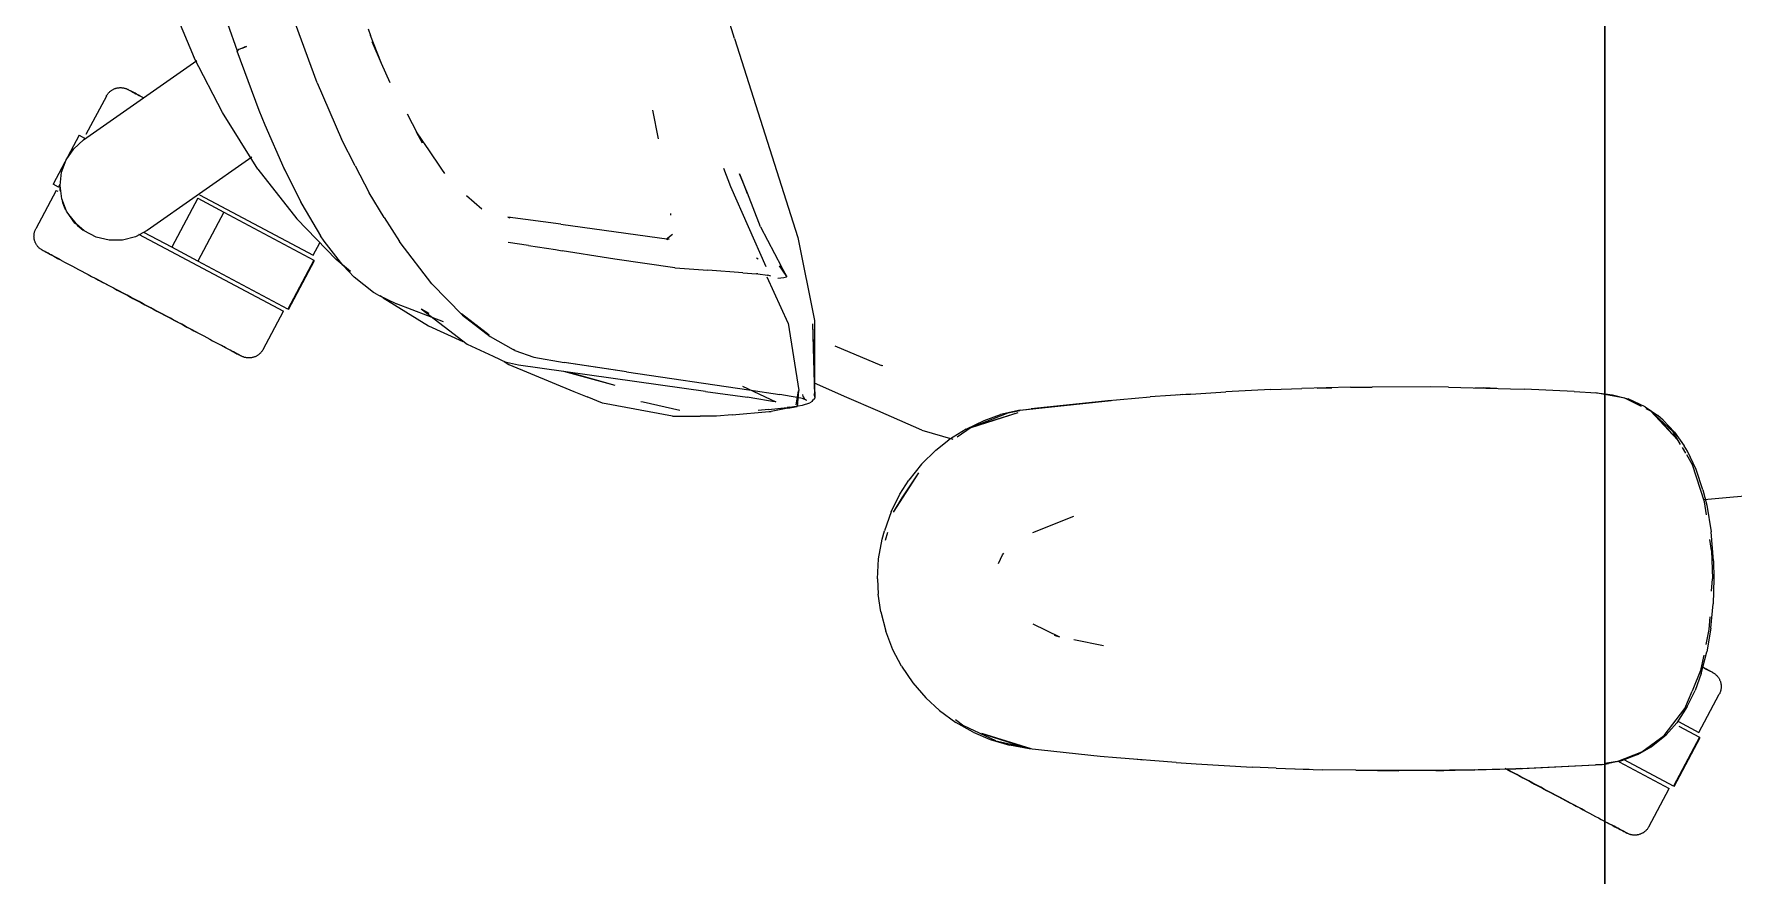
# Model space of a CAD drawing. Header units: millimetres. Extents: x 155920 to 295199, y -4084 to 97293.
# Drawn here: x 188179.8 to 188609.3, y 31466.5 to 31679.2 of the extents above; entities that cross this region are included whole.
import ezdxf

# ---------------------------------------------------------------- set-up
doc = ezdxf.new("R2010")
doc.units = ezdxf.units.MM
doc.header["$MEASUREMENT"] = 0
doc.layers.add('G-IMPT', color=8, linetype='CONTINUOUS', lineweight=9)
doc.layers.add('I-FURN', color=8, linetype='CONTINUOUS', lineweight=9)

msp = doc.modelspace()

# ---------------------------------------------------------------- linework, layer by layer
at = {"layer": 'G-IMPT'}
for p, q in [((188356.73, 31678.04), (188347.55, 31708.02)), ((188212.74, 31691.13), (188220.26, 31673.16)), ((188231.14, 31674.84), (188228.73, 31681.78)), ((188251.3, 31666.85), (188245.84, 31681.73)), ((188264.14, 31680.54), (188264.81, 31678.81)), ((188267.53, 31671.73), (188264.81, 31678.81)), ((188267.53, 31671.73), (188265.22, 31677.18)), ((188356.73, 31678.04), (188372.72, 31627.8)), ((188227.35, 31659.38), (188220.26, 31673.16)), ((188231.1, 31674.84), (188231.13, 31674.98)), ((188236.67, 31659.88), (188231.1, 31674.84)), ((188231.13, 31674.98), (188231.54, 31675.25)), ((188231.13, 31674.98), (188231.15, 31675.02)), ((188231.13, 31674.98), (188231.14, 31674.84)), ((188231.54, 31675.25), (188231.15, 31675.02)), ((188232.37, 31675.63), (188231.54, 31675.25)), ((188231.72, 31675.35), (188231.54, 31675.25)), ((188232.37, 31675.63), (188231.72, 31675.35)), ((188232.37, 31675.63), (188233.42, 31676.05)), ((188232.37, 31675.63), (188232.83, 31675.83)), ((188233.42, 31676.05), (188232.83, 31675.83)), ((188269.73, 31666.89), (188267.53, 31671.73)), ((188251.3, 31666.85), (188257.48, 31652.63)), ((188238.15, 31656.2), (188236.67, 31659.88)), ((188336.01, 31659.93), (188337.42, 31652.68)), ((188236.33, 31645.09), (188227.35, 31659.38)), ((188242.92, 31645.24), (188238.15, 31656.2)), ((188274, 31659.07), (188277.79, 31651.74)), ((188260.86, 31645.9), (188257.48, 31652.63)), ((188276.28, 31654.51), (188278.84, 31650.75)), ((188276.28, 31654.51), (188277.79, 31651.74)), ((188278.84, 31650.75), (188279.23, 31650.18)), ((188279.23, 31650.18), (188282.73, 31645.04)), ((188236.33, 31645.09), (188246.13, 31632.49)), ((188243.14, 31644.8), (188242.92, 31645.24)), ((188242.92, 31645.24), (188247.45, 31636.19)), ((188242.92, 31645.24), (188247.14, 31636.79)), ((188243.14, 31644.8), (188247.45, 31636.19)), ((188260.86, 31645.9), (188264.43, 31639.11)), ((188282.73, 31645.04), (188283.48, 31643.94)), ((188353.97, 31645.3), (188355.75, 31640.63)), ((188360.04, 31638.99), (188358.02, 31643.89)), ((188358.02, 31643.89), (188360.05, 31638.78)), ((188268.2, 31632.88), (188264.43, 31639.11)), ((188289, 31638.41), (188292.91, 31635.07)), ((188355.75, 31640.63), (188364.67, 31620.47)), ((188360.05, 31638.78), (188358.65, 31642.32)), ((188363.3, 31630.52), (188360.04, 31638.99)), ((188247.45, 31636.19), (188247.14, 31636.79)), ((188247.45, 31636.19), (188252.18, 31628.19)), ((188256.09, 31622.19), (188246.13, 31632.49)), ((188268.2, 31632.88), (188272.08, 31626.78)), ((188312.86, 31631.13), (188299.5, 31632.91)), ((188299.5, 31632.91), (188299.97, 31632.77)), ((188312.86, 31631.13), (188340.19, 31627.4)), ((188340.69, 31633.46), (188340.65, 31633.81)), ((188363.3, 31630.52), (188368.58, 31620.41)), ((188253.05, 31626.9), (188252.18, 31628.19)), ((188257.76, 31620.77), (188253.05, 31626.9)), ((188272.25, 31626.53), (188272.08, 31626.78)), ((188280.27, 31616.09), (188272.25, 31626.53)), ((188304.67, 31625.78), (188299.59, 31626.52)), ((188304.67, 31625.78), (188311.5, 31624.72)), ((188341.04, 31628.51), (188339.48, 31627.27)), ((188339.69, 31627.31), (188339.92, 31627.35)), ((188340.19, 31627.4), (188339.92, 31627.35)), ((188372.72, 31627.8), (188376.92, 31606.85)), ((188259.76, 31619.19), (188256.09, 31622.19)), ((188311.5, 31624.72), (188313.16, 31624.45)), ((188324.93, 31622.59), (188313.16, 31624.45)), ((188326.49, 31622.34), (188324.93, 31622.59)), ((188341.7, 31620.13), (188326.49, 31622.34)), ((188362.29, 31622.64), (188362.73, 31622.37)), ((188257.76, 31620.77), (188260.65, 31617.75)), ((188265.52, 31613.89), (188260.65, 31617.75)), ((188341.7, 31620.13), (188341.78, 31620.12)), ((188341.78, 31620.12), (188350.02, 31619.5)), ((188358.87, 31618.87), (188350.02, 31619.5)), ((188358.87, 31618.87), (188362.28, 31618.62)), ((188362.65, 31618.57), (188362.28, 31618.62)), ((188362.65, 31618.57), (188365.11, 31618.29)), ((188370.29, 31606.15), (188365.01, 31617.76)), ((188365.11, 31618.29), (188365.17, 31618.27)), ((188365.94, 31617.99), (188365.17, 31618.27)), ((188367.68, 31617.51), (188369.21, 31617.68)), ((188369.92, 31617.96), (188368.08, 31620.66)), ((188369.92, 31617.96), (188368.58, 31620.41)), ((188369.21, 31617.68), (188369.9, 31617.83)), ((188369.9, 31617.83), (188369.92, 31617.96)), ((188369.92, 31617.96), (188369.96, 31618.12)), ((188266.65, 31613.27), (188265.52, 31613.89)), ((188266.65, 31613.27), (188269.09, 31612.1)), ((188268.01, 31612.58), (188267.25, 31613.08)), ((188268.01, 31612.58), (188279.46, 31605.46)), ((188288.01, 31608.19), (188280.27, 31616.09)), ((188269.09, 31612.1), (188271.32, 31611.02)), ((188283.23, 31606.52), (188271.32, 31611.02)), ((188277.57, 31609.75), (188289.22, 31600.83)), ((188277.57, 31609.75), (188279.52, 31608.63)), ((188294.75, 31603.1), (188287.8, 31608.49)), ((188287.8, 31608.49), (188291.37, 31605.69)), ((188288.01, 31608.19), (188294.98, 31602.77)), ((188279.46, 31605.46), (188288.09, 31601.48)), ((188294.75, 31603.1), (188291.37, 31605.69)), ((188370.29, 31606.15), (188373, 31589.1)), ((188376.48, 31605.96), (188377.06, 31587.52)), ((188376.48, 31605.96), (188376.96, 31587.98)), ((188376.92, 31606.85), (188376.96, 31587.98)), ((188289.22, 31600.83), (188295.8, 31597.77)), ((188294.98, 31602.77), (188300.81, 31599.48)), ((188301.23, 31599.27), (188300.81, 31599.48)), ((188382.06, 31600.42), (188393.92, 31595.49)), ((188295.8, 31597.77), (188299.16, 31596.2)), ((188298.55, 31596.48), (188299.72, 31595.71)), ((188302.15, 31595.55), (188299.16, 31596.2)), ((188299.72, 31595.71), (188316.17, 31588.92)), ((188301.23, 31599.27), (188306.02, 31597.52)), ((188349.37, 31588.88), (188302.15, 31595.55)), ((188306.02, 31597.52), (188313.69, 31596.22)), ((188328.86, 31593.92), (188313.69, 31596.22)), ((188328.86, 31593.92), (188314.27, 31596.15)), ((188329.46, 31593.82), (188314.27, 31596.15)), ((188394.18, 31595.39), (188393.92, 31595.49)), ((188326.58, 31590.43), (188313.63, 31593.93)), ((188326.58, 31590.43), (188314.69, 31593.78)), ((188329.46, 31593.82), (188360.34, 31589.27)), ((188385.12, 31587.38), (188376.95, 31590.95)), ((188316.17, 31588.92), (188319.54, 31587.53)), ((188323.39, 31585.93), (188319.54, 31587.53)), ((188349.37, 31588.88), (188360.03, 31587.44)), ((188358.78, 31590.25), (188367.22, 31586.25)), ((188361.33, 31587.22), (188360.03, 31587.44)), ((188360.34, 31589.27), (188368.19, 31588.16)), ((188366.35, 31586.39), (188361.33, 31587.22)), ((188374.45, 31587.05), (188368.19, 31588.16)), ((188372.32, 31585.52), (188373, 31589.1)), ((188372.32, 31585.52), (188372.94, 31589.06)), ((188372.94, 31589.06), (188372.55, 31585.11)), ((188373.83, 31587.22), (188374.93, 31586.66)), ((188373.83, 31587.22), (188374.45, 31587.05)), ((188374.11, 31587.59), (188374.03, 31588.09)), ((188374.11, 31587.59), (188374.43, 31587.05)), ((188374.43, 31587.05), (188374.93, 31586.66)), ((188376.32, 31586.33), (188376.69, 31586.83)), ((188377.09, 31587.4), (188376.69, 31586.83)), ((188377.09, 31587.4), (188376.9, 31588.26)), ((188376.9, 31588.26), (188376.92, 31588.15)), ((188376.96, 31587.98), (188376.92, 31588.15)), ((188377.06, 31587.52), (188376.96, 31587.98)), ((188392.95, 31583.96), (188385.12, 31587.38)), ((188428.92, 31584.19), (188451.87, 31586.64)), ((188451.87, 31586.64), (188431.73, 31584.52)), ((188450.35, 31586.54), (188461.75, 31587.52)), ((188472.04, 31588.25), (188461.75, 31587.52)), ((188470, 31588.12), (188468.58, 31587.98)), ((188470, 31588.12), (188471.9, 31588.21)), ((188472.04, 31588.25), (188480.91, 31588.81)), ((188492.21, 31589.35), (188480.91, 31588.81)), ((188492.21, 31589.35), (188500.09, 31589.65)), ((188512.4, 31589.94), (188500.09, 31589.65)), ((188503.96, 31589.73), (188505.62, 31589.81)), ((188505.62, 31589.81), (188507.7, 31589.81)), ((188512.4, 31589.94), (188517.87, 31590.01)), ((188532.58, 31590.02), (188517.87, 31590.01)), ((188537.1, 31589.97), (188532.58, 31590.02)), ((188537.1, 31589.97), (188552.77, 31589.59)), ((188543.82, 31589.79), (188546.04, 31589.79)), ((188549.37, 31589.65), (188546.04, 31589.79)), ((188552.77, 31589.59), (188556.31, 31589.47)), ((188568.87, 31588.85), (188556.31, 31589.47)), ((188568.87, 31588.85), (188574.54, 31588.57)), ((188576.61, 31588.14), (188574.31, 31588.57)), ((188574.54, 31588.57), (188576.61, 31588.31)), ((188576.61, 31588.31), (188578.54, 31588.07)), ((188581.66, 31587.2), (188576.61, 31588.14)), ((188578.54, 31588.07), (188582.5, 31587)), ((188585.91, 31585.1), (188581.66, 31587.2)), ((188586.82, 31585.02), (188582.5, 31587)), ((188341.09, 31582.69), (188323.39, 31585.93)), ((188333.65, 31586.15), (188333.07, 31586.3)), ((188342.96, 31584.11), (188333.65, 31586.15)), ((188341.09, 31582.69), (188348.06, 31582.67)), ((188352.23, 31582.67), (188348.06, 31582.67)), ((188356.18, 31583.01), (188352.23, 31582.67)), ((188356.18, 31583.01), (188365.51, 31583.81)), ((188365.34, 31584.33), (188362.75, 31584.12)), ((188365.37, 31584.33), (188370.03, 31584.85)), ((188365.51, 31583.81), (188365.98, 31583.85)), ((188370.23, 31584.67), (188365.98, 31583.85)), ((188367.22, 31586.25), (188366.35, 31586.39)), ((188370.64, 31584.92), (188370.03, 31584.85)), ((188370.23, 31584.67), (188372.55, 31585.11)), ((188370.64, 31584.92), (188373.92, 31585.46)), ((188373.92, 31585.46), (188375.78, 31586.01)), ((188376.32, 31586.33), (188375.78, 31586.01)), ((188404.08, 31579.11), (188392.95, 31583.96)), ((188416.56, 31579.79), (188428.42, 31583.6)), ((188425.78, 31583.39), (188416.56, 31579.79)), ((188419.27, 31580.69), (188428.42, 31583.6)), ((188419.82, 31581.58), (188423.95, 31583.03)), ((188428.92, 31584.19), (188423.95, 31583.03)), ((188428.84, 31583.97), (188425.78, 31583.39)), ((188428.92, 31584.19), (188450.35, 31586.54)), ((188428.92, 31584.19), (188431.73, 31584.52)), ((188586.82, 31585.02), (188590.04, 31582.81)), ((188587.02, 31584.55), (188588.15, 31583.99)), ((188593.86, 31578.69), (188588.15, 31583.99)), ((188595.05, 31576.6), (188588.15, 31583.99)), ((188588.15, 31583.99), (188590.56, 31581.76)), ((188591.36, 31581.68), (188590.04, 31582.81)), ((188404.08, 31579.11), (188411.9, 31576.85)), ((188415.24, 31579.39), (188410.91, 31576.66)), ((188416.56, 31579.79), (188412.99, 31577.36)), ((188415.24, 31579.39), (188419.82, 31581.58)), ((188416.56, 31579.79), (188419.27, 31580.69)), ((188593.64, 31578.22), (188590.56, 31581.76)), ((188591.36, 31581.68), (188594.23, 31578.63)), ((188595.05, 31576.6), (188593.77, 31578.07)), ((188595.74, 31575.53), (188593.86, 31578.69)), ((188594.23, 31578.63), (188596.68, 31575.18)), ((188404, 31570.49), (188407.61, 31574.04)), ((188407.61, 31574.04), (188410.91, 31576.66)), ((188597.08, 31573.31), (188596.22, 31574.75)), ((188597.48, 31573.81), (188596.68, 31575.18)), ((188599.69, 31569.17), (188597.48, 31573.81)), ((188404, 31570.49), (188400.81, 31566.52)), ((188598.82, 31570.39), (188597.36, 31572.84)), ((188601.85, 31560.99), (188598.82, 31570.39)), ((188396.95, 31558.36), (188403.28, 31568.31)), ((188398.55, 31562.97), (188400.81, 31566.52)), ((188399.11, 31562.04), (188403.28, 31568.31)), ((188601.43, 31564.08), (188599.69, 31569.17)), ((188396.31, 31558.46), (188398.55, 31562.97)), ((188396.95, 31558.36), (188399.11, 31562.04)), ((188601.43, 31564.08), (188602.4, 31560.15)), ((188601.72, 31561.62), (188617.6, 31563.06)), ((188602.32, 31557.7), (188601.85, 31560.99)), ((188396.31, 31558.46), (188394.6, 31553.69)), ((188442.43, 31557.29), (188432.01, 31553.14)), ((188602.4, 31560.15), (188603.52, 31553.39)), ((188394.03, 31551.56), (188394.6, 31553.69)), ((188395.39, 31553.25), (188394.78, 31551.22)), ((188604.1, 31546.08), (188603.52, 31553.39)), ((188393.15, 31546.61), (188394.03, 31551.56)), ((188424.48, 31547.62), (188424.78, 31548.07)), ((188603.58, 31548.73), (188603.19, 31551.52)), ((188603.58, 31548.73), (188603.81, 31541.57)), ((188392.85, 31541.57), (188393.15, 31546.61)), ((188423.47, 31545.4), (188424.48, 31547.62)), ((188604.1, 31546.08), (188604.18, 31541.57)), ((188392.85, 31541.57), (188393.03, 31537.72)), ((188603.62, 31538.46), (188603.81, 31541.57)), ((188604.18, 31541.57), (188604, 31535.23)), ((188393.67, 31533.21), (188393.03, 31537.72)), ((188603.44, 31529.08), (188604, 31535.23)), ((188393.67, 31533.21), (188394.94, 31528.34)), ((188603.02, 31528.74), (188603.22, 31531.95)), ((188396.77, 31523.63), (188394.94, 31528.34)), ((188432.1, 31530.19), (188438.89, 31526.92)), ((188437.52, 31527.31), (188438.89, 31526.92)), ((188602.26, 31524.99), (188603.02, 31528.74)), ((188603.44, 31529.08), (188602.44, 31523.15)), ((188398.96, 31519.47), (188396.77, 31523.63)), ((188449.93, 31524.59), (188442.5, 31526.16)), ((188600.98, 31518.78), (188601.69, 31522.25)), ((188601.01, 31517.67), (188602.44, 31523.15)), ((188398.96, 31519.47), (188401.79, 31515.3)), ((188600.98, 31518.78), (188598.66, 31513.16)), ((188401.79, 31515.3), (188405.11, 31511.46)), ((188601.01, 31517.67), (188599.42, 31513.33)), ((188408.55, 31508.3), (188405.11, 31511.46)), ((188597.44, 31509.26), (188594.79, 31505.21)), ((188596.82, 31508.77), (188598.66, 31513.16)), ((188597.44, 31509.26), (188599.42, 31513.33)), ((188408.55, 31508.3), (188412.63, 31505.3)), ((188412.59, 31505.99), (188414.7, 31504.4)), ((188417.07, 31502.79), (188412.63, 31505.3)), ((188591.6, 31501.98), (188596.82, 31508.77)), ((188594.79, 31505.21), (188592.12, 31502.18)), ((188422.76, 31500.66), (188414.7, 31504.4)), ((188417.07, 31502.79), (188421.31, 31500.98)), ((188431.73, 31498.62), (188419.27, 31502.45)), ((188419.27, 31502.45), (188428.42, 31499.54)), ((188421.31, 31500.98), (188426.18, 31499.51)), ((188422.76, 31500.66), (188431.17, 31498.75)), ((188585.98, 31497.81), (188591.6, 31501.98)), ((188588.38, 31499.1), (188592.12, 31502.18)), ((188431.22, 31498.62), (188426.18, 31499.51)), ((188431.73, 31498.62), (188428.42, 31499.54)), ((188449.14, 31496.71), (188431.22, 31498.62)), ((188453.27, 31496.37), (188449.14, 31496.71)), ((188468.33, 31495.12), (188453.27, 31496.37)), ((188579.78, 31495.4), (188585.98, 31497.81)), ((188584.95, 31497.14), (188581.3, 31495.75)), ((188584.95, 31497.14), (188588.38, 31499.1)), ((188460.15, 31495.77), (188458.47, 31495.94)), ((188468.33, 31495.12), (188473.42, 31494.79)), ((188473.42, 31494.79), (188487.56, 31493.98)), ((188493.58, 31493.73), (188487.56, 31493.98)), ((188493.58, 31493.73), (188505.34, 31493.34)), ((188498.47, 31493.59), (188500.4, 31493.48)), ((188500.4, 31493.48), (188501.9, 31493.47)), ((188513.76, 31493.18), (188505.34, 31493.34)), ((188513.76, 31493.18), (188543.78, 31493.29)), ((188513.76, 31493.18), (188533.94, 31493.13)), ((188513.76, 31493.18), (188524.55, 31493.09)), ((188543.78, 31493.29), (188524.55, 31493.09)), ((188533.94, 31493.13), (188555.34, 31493.63)), ((188533.94, 31493.13), (188554.13, 31493.59)), ((188533.94, 31493.13), (188543.78, 31493.29)), ((188533.94, 31493.17), (188535.98, 31493.15)), ((188535.98, 31493.15), (188537.89, 31493.22)), ((188543.78, 31493.29), (188555.34, 31493.63)), ((188554.13, 31493.59), (188575.92, 31494.68)), ((188554.13, 31493.59), (188574.31, 31494.57)), ((188555.34, 31493.63), (188554.13, 31493.59)), ((188555.34, 31493.63), (188575.92, 31494.68)), ((188575.92, 31494.68), (188574.31, 31494.57)), ((188575.92, 31494.68), (188577.56, 31494.94)), ((188579.78, 31495.4), (188576.61, 31494.92)), ((188579.96, 31495.38), (188577.56, 31494.94)), ((188579.96, 31495.38), (188581.3, 31495.75))]:
    msp.add_line(p, q, dxfattribs=at)
at = {"layer": 'I-FURN'}
for p, q in [((188576.61, 32621.57), (188576.61, 31021.57)), ((188576.61, 31021.57), (188576.61, 32621.57)), ((188192.29, 31652.46), (188220.89, 31672.48)), ((188198.2, 31663.79), (188198.29, 31663.92)), ((188198.29, 31663.92), (188198.38, 31664.05)), ((188198.38, 31664.05), (188198.48, 31664.18)), ((188198.48, 31664.18), (188198.59, 31664.3)), ((188198.59, 31664.3), (188198.7, 31664.42)), ((188198.7, 31664.42), (188198.81, 31664.54)), ((188198.81, 31664.54), (188198.93, 31664.64)), ((188198.93, 31664.64), (188199.05, 31664.75)), ((188199.05, 31664.75), (188199.18, 31664.85)), ((188199.18, 31664.85), (188199.31, 31664.94)), ((188199.31, 31664.94), (188199.45, 31665.03)), ((188199.45, 31665.03), (188199.58, 31665.11)), ((188199.58, 31665.11), (188199.73, 31665.19)), ((188199.73, 31665.19), (188199.87, 31665.26)), ((188199.87, 31665.26), (188200.02, 31665.33)), ((188200.02, 31665.33), (188200.17, 31665.39)), ((188200.17, 31665.39), (188200.32, 31665.44)), ((188200.32, 31665.44), (188200.47, 31665.49)), ((188200.47, 31665.49), (188200.63, 31665.53)), ((188200.63, 31665.53), (188200.79, 31665.57)), ((188200.79, 31665.57), (188200.94, 31665.6)), ((188200.94, 31665.6), (188201.1, 31665.62)), ((188201.1, 31665.62), (188201.26, 31665.64)), ((188201.26, 31665.64), (188201.42, 31665.65)), ((188201.42, 31665.65), (188201.59, 31665.65)), ((188201.59, 31665.65), (188201.75, 31665.65)), ((188201.75, 31665.65), (188201.91, 31665.64)), ((188201.91, 31665.64), (188202.07, 31665.62)), ((188202.07, 31665.62), (188202.23, 31665.6)), ((188202.23, 31665.6), (188202.39, 31665.57)), ((188202.39, 31665.57), (188202.54, 31665.54)), ((188202.54, 31665.54), (188202.7, 31665.5)), ((188202.7, 31665.5), (188202.85, 31665.45)), ((188202.85, 31665.45), (188203.01, 31665.39)), ((188203.01, 31665.39), (188203.16, 31665.34)), ((188203.16, 31665.34), (188203.3, 31665.27)), ((188203.3, 31665.27), (188203.45, 31665.2)), ((188203.45, 31665.2), (188203.49, 31665.18)), ((188203.49, 31665.18), (188203.51, 31665.17)), ((188203.53, 31665.15), (188203.49, 31665.18)), ((188203.49, 31665.18), (188203.49, 31665.18)), ((188203.51, 31665.17), (188203.57, 31665.14)), ((188203.62, 31665.11), (188203.53, 31665.15)), ((188203.57, 31665.14), (188203.67, 31665.08)), ((188203.74, 31665.04), (188203.62, 31665.11)), ((188203.67, 31665.08), (188203.81, 31665.01)), ((188203.9, 31664.96), (188203.74, 31665.04)), ((188203.81, 31665.01), (188203.99, 31664.91)), ((188204.1, 31664.85), (188203.9, 31664.96)), ((188203.99, 31664.91), (188204.21, 31664.8)), ((188204.34, 31664.72), (188204.1, 31664.85)), ((188204.21, 31664.8), (188204.47, 31664.66)), ((188204.62, 31664.58), (188204.34, 31664.72)), ((188204.47, 31664.66), (188204.76, 31664.5)), ((188204.94, 31664.41), (188204.62, 31664.58)), ((188204.76, 31664.5), (188205.1, 31664.32)), ((188205.29, 31664.22), (188204.94, 31664.41)), ((188205.1, 31664.32), (188205.47, 31664.12)), ((188205.69, 31664.01), (188205.29, 31664.22)), ((188205.47, 31664.12), (188205.88, 31663.91)), ((188206.12, 31663.78), (188205.69, 31664.01)), ((188205.88, 31663.91), (188206.33, 31663.67)), ((188198.04, 31663.51), (188192.89, 31653.83)), ((188198.04, 31663.51), (188198.11, 31663.65)), ((188198.11, 31663.65), (188198.2, 31663.79)), ((188206.58, 31663.53), (188206.12, 31663.78)), ((188206.33, 31663.67), (188206.81, 31663.41)), ((188207.08, 31663.27), (188206.58, 31663.53)), ((188206.81, 31663.41), (188207.33, 31663.14)), ((188207.62, 31662.98), (188207.08, 31663.27)), ((188191.14, 31653.62), (188184.56, 31641.26)), ((188189.78, 31650.21), (188192.29, 31652.46)), ((188191.14, 31653.62), (188192.53, 31652.88)), ((188192.53, 31652.88), (188192.44, 31652.93)), ((188186.71, 31644.26), (188187.89, 31647.42)), ((188187.89, 31647.42), (188189.78, 31650.21)), ((188234.78, 31648.05), (188208.35, 31629.54)), ((188186.33, 31640.91), (188186.71, 31644.26)), ((188185.37, 31639.7), (188180.22, 31630.01)), ((188185.96, 31640.52), (188184.56, 31641.26)), ((188185.37, 31639.7), (188185.75, 31639.5)), ((188185.87, 31640.57), (188185.96, 31640.52)), ((188185.96, 31640.52), (188186.36, 31641.28)), ((188186.76, 31637.56), (188186.33, 31640.91)), ((188221.58, 31638.57), (188250.28, 31623.31)), ((188187.97, 31634.42), (188186.76, 31637.56)), ((188189.91, 31631.65), (188187.97, 31634.42)), ((188221.11, 31637.69), (188214.54, 31625.32)), ((188221.11, 31637.69), (188227.75, 31634.15)), ((188227.75, 31634.15), (188221.18, 31621.79)), ((188227.75, 31634.15), (188250.46, 31622.08)), ((188179.95, 31629.38), (188180.01, 31629.53)), ((188180.01, 31629.53), (188180.07, 31629.68)), ((188180.07, 31629.68), (188180.13, 31629.83)), ((188180.13, 31629.83), (188180.2, 31629.98)), ((188180.2, 31629.98), (188180.22, 31630.01)), ((188188.45, 31633.57), (188190.75, 31630.79)), ((188192.45, 31629.43), (188189.91, 31631.65)), ((188190.75, 31630.79), (188192.17, 31629.64)), ((188208.35, 31629.54), (188205.37, 31627.95)), ((188179.75, 31628.11), (188179.76, 31628.27)), ((188179.76, 31627.95), (188179.75, 31628.11)), ((188179.76, 31628.44), (188179.78, 31628.6)), ((188179.76, 31628.27), (188179.76, 31628.44)), ((188179.77, 31627.79), (188179.76, 31627.95)), ((188179.78, 31627.63), (188179.77, 31627.79)), ((188179.78, 31628.6), (188179.8, 31628.76)), ((188179.81, 31627.47), (188179.78, 31627.63)), ((188179.8, 31628.76), (188179.83, 31628.91)), ((188179.83, 31627.31), (188179.81, 31627.47)), ((188179.83, 31628.91), (188179.87, 31629.07)), ((188179.87, 31627.16), (188179.83, 31627.31)), ((188179.87, 31629.07), (188179.91, 31629.23)), ((188179.91, 31627), (188179.87, 31627.16)), ((188179.91, 31629.23), (188179.95, 31629.38)), ((188179.96, 31626.85), (188179.91, 31627)), ((188180.01, 31626.69), (188179.96, 31626.85)), ((188180.07, 31626.54), (188180.01, 31626.69)), ((188180.14, 31626.4), (188180.07, 31626.54)), ((188180.21, 31626.25), (188180.14, 31626.4)), ((188180.29, 31626.11), (188180.21, 31626.25)), ((188180.37, 31625.97), (188180.29, 31626.11)), ((188180.46, 31625.84), (188180.37, 31625.97)), ((188180.56, 31625.71), (188180.46, 31625.84)), ((188180.65, 31625.58), (188180.56, 31625.71)), ((188180.76, 31625.46), (188180.65, 31625.58)), ((188180.87, 31625.34), (188180.76, 31625.46)), ((188180.98, 31625.22), (188180.87, 31625.34)), ((188181.1, 31625.11), (188180.98, 31625.22)), ((188195.45, 31627.89), (188192.45, 31629.43)), ((188198.73, 31627.1), (188195.45, 31627.89)), ((188202.1, 31627.12), (188198.73, 31627.1)), ((188205.37, 31627.95), (188202.1, 31627.12)), ((188206.16, 31628.65), (188242.77, 31609.18)), ((188214.54, 31625.32), (188207.48, 31629.08)), ((188221.18, 31621.79), (188214.54, 31625.32)), ((188250.28, 31623.31), (188251.96, 31626.47)), ((188181.22, 31625.01), (188181.1, 31625.11)), ((188181.35, 31624.91), (188181.22, 31625.01)), ((188181.48, 31624.82), (188181.35, 31624.91)), ((188181.61, 31624.73), (188181.48, 31624.82)), ((188181.75, 31624.64), (188181.61, 31624.73)), ((188181.89, 31624.56), (188181.75, 31624.64)), ((188181.9, 31624.56), (188181.89, 31624.56)), ((188181.89, 31624.56), (188181.91, 31624.55)), ((188181.94, 31624.54), (188181.9, 31624.56)), ((188181.91, 31624.55), (188181.97, 31624.52)), ((188182.02, 31624.49), (188181.94, 31624.54)), ((188181.97, 31624.52), (188182.07, 31624.47)), ((188182.14, 31624.43), (188182.02, 31624.49)), ((188182.07, 31624.47), (188182.21, 31624.39)), ((188182.3, 31624.34), (188182.14, 31624.43)), ((188182.21, 31624.39), (188182.39, 31624.3)), ((188182.51, 31624.24), (188182.3, 31624.34)), ((188182.39, 31624.3), (188182.61, 31624.18)), ((188182.75, 31624.11), (188182.51, 31624.24)), ((188182.61, 31624.18), (188182.87, 31624.04)), ((188183.03, 31623.96), (188182.75, 31624.11)), ((188182.87, 31624.04), (188183.17, 31623.88)), ((188183.34, 31623.79), (188183.03, 31623.96)), ((188183.17, 31623.88), (188183.5, 31623.71)), ((188183.7, 31623.6), (188183.34, 31623.79)), ((188183.5, 31623.71), (188183.88, 31623.51)), ((188184.09, 31623.39), (188183.7, 31623.6)), ((188183.88, 31623.51), (188184.29, 31623.29)), ((188184.52, 31623.16), (188184.09, 31623.39)), ((188184.29, 31623.29), (188184.73, 31623.05)), ((188184.99, 31622.92), (188184.52, 31623.16)), ((188184.73, 31623.05), (188185.21, 31622.8)), ((188185.49, 31622.65), (188184.99, 31622.92)), ((188185.21, 31622.8), (188185.73, 31622.52)), ((188186.02, 31622.37), (188185.49, 31622.65)), ((188185.73, 31622.52), (188186.28, 31622.23)), ((188186.59, 31622.06), (188186.02, 31622.37)), ((188186.28, 31622.23), (188186.87, 31621.92)), ((188186.87, 31621.92), (188187.48, 31621.59)), ((188187.48, 31621.59), (188188.13, 31621.25)), ((188188.13, 31621.25), (188188.81, 31620.89)), ((188243.89, 31609.72), (188221.18, 31621.79)), ((188250.46, 31622.08), (188243.89, 31609.72)), ((188244.06, 31609.63), (188250.63, 31621.99)), ((188188.81, 31620.89), (188189.51, 31620.51)), ((188189.51, 31620.51), (188190.25, 31620.12)), ((188190.25, 31620.12), (188191.01, 31619.71)), ((188191.01, 31619.71), (188191.8, 31619.29)), ((188191.8, 31619.29), (188192.61, 31618.86)), ((188192.61, 31618.86), (188193.45, 31618.42)), ((188193.45, 31618.42), (188194.3, 31617.96)), ((188194.3, 31617.96), (188195.18, 31617.5)), ((188195.18, 31617.5), (188196.08, 31617.02)), ((188196.57, 31616.76), (188195.66, 31617.24)), ((188196.08, 31617.02), (188196.99, 31616.53)), ((188197.49, 31616.27), (188196.57, 31616.76)), ((188196.99, 31616.53), (188197.92, 31616.04)), ((188198.43, 31615.77), (188197.49, 31616.27)), ((188197.92, 31616.04), (188198.86, 31615.54)), ((188199.38, 31615.26), (188198.43, 31615.77)), ((188198.86, 31615.54), (188199.82, 31615.03)), ((188200.34, 31614.75), (188199.38, 31615.26)), ((188199.82, 31615.03), (188200.79, 31614.51)), ((188201.32, 31614.23), (188200.34, 31614.75)), ((188200.79, 31614.51), (188201.77, 31613.99)), ((188202.3, 31613.71), (188201.32, 31614.23)), ((188201.77, 31613.99), (188202.76, 31613.47)), ((188203.29, 31613.18), (188202.3, 31613.71)), ((188202.76, 31613.47), (188203.75, 31612.94)), ((188204.29, 31612.65), (188203.29, 31613.18)), ((188203.75, 31612.94), (188204.75, 31612.41)), ((188205.29, 31612.12), (188204.29, 31612.65)), ((188204.75, 31612.41), (188205.75, 31611.88)), ((188206.29, 31611.59), (188205.29, 31612.12)), ((188205.75, 31611.88), (188206.76, 31611.34)), ((188207.3, 31611.05), (188206.29, 31611.59)), ((188206.76, 31611.34), (188207.76, 31610.81)), ((188208.3, 31610.52), (188207.3, 31611.05)), ((188207.76, 31610.81), (188208.77, 31610.27)), ((188209.31, 31609.99), (188208.3, 31610.52)), ((188208.77, 31610.27), (188209.77, 31609.74)), ((188210.31, 31609.45), (188209.31, 31609.99)), ((188209.77, 31609.74), (188210.76, 31609.21)), ((188211.3, 31608.93), (188210.31, 31609.45)), ((188210.76, 31609.21), (188211.76, 31608.68)), ((188212.29, 31608.4), (188211.3, 31608.93)), ((188211.76, 31608.68), (188212.74, 31608.16)), ((188213.27, 31607.88), (188212.29, 31608.4)), ((188212.74, 31608.16), (188213.71, 31607.64)), ((188237.62, 31599.5), (188242.77, 31609.18)), ((188214.24, 31607.37), (188213.27, 31607.88)), ((188213.71, 31607.64), (188214.68, 31607.13)), ((188215.19, 31606.86), (188214.24, 31607.37)), ((188214.68, 31607.13), (188215.63, 31606.62)), ((188216.14, 31606.35), (188215.19, 31606.86)), ((188215.63, 31606.62), (188216.57, 31606.13)), ((188217.07, 31605.86), (188216.14, 31606.35)), ((188216.57, 31606.13), (188217.49, 31605.64)), ((188217.98, 31605.37), (188217.07, 31605.86)), ((188217.49, 31605.64), (188218.39, 31605.15)), ((188218.88, 31604.9), (188217.98, 31605.37)), ((188218.39, 31605.15), (188219.28, 31604.68)), ((188219.75, 31604.43), (188218.88, 31604.9)), ((188219.28, 31604.68), (188220.15, 31604.22)), ((188220.61, 31603.98), (188219.75, 31604.43)), ((188220.15, 31604.22), (188221, 31603.77)), ((188221.44, 31603.53), (188220.61, 31603.98)), ((188221, 31603.77), (188221.82, 31603.33)), ((188221.82, 31603.33), (188222.62, 31602.91)), ((188222.62, 31602.91), (188223.4, 31602.49)), ((188223.4, 31602.49), (188224.15, 31602.09)), ((188224.15, 31602.09), (188224.87, 31601.71)), ((188224.87, 31601.71), (188225.56, 31601.34)), ((188225.56, 31601.34), (188226.23, 31600.99)), ((188226.23, 31600.99), (188226.86, 31600.65)), ((188226.86, 31600.65), (188227.46, 31600.33)), ((188227.77, 31600.17), (188227.19, 31600.48)), ((188227.46, 31600.33), (188228.03, 31600.03)), ((188228.33, 31599.87), (188227.77, 31600.17)), ((188228.03, 31600.03), (188228.57, 31599.74)), ((188228.84, 31599.6), (188228.33, 31599.87)), ((188228.57, 31599.74), (188229.07, 31599.48)), ((188229.32, 31599.34), (188228.84, 31599.6)), ((188229.07, 31599.48), (188229.53, 31599.23)), ((188237.62, 31599.5), (188237.54, 31599.36)), ((188229.77, 31599.1), (188229.32, 31599.34)), ((188229.53, 31599.23), (188229.96, 31599)), ((188230.18, 31598.89), (188229.77, 31599.1)), ((188229.96, 31599), (188230.36, 31598.79)), ((188230.55, 31598.69), (188230.18, 31598.89)), ((188230.36, 31598.79), (188230.71, 31598.6)), ((188230.89, 31598.51), (188230.55, 31598.69)), ((188230.71, 31598.6), (188231.03, 31598.43)), ((188231.19, 31598.35), (188230.89, 31598.51)), ((188231.03, 31598.43), (188231.31, 31598.29)), ((188231.44, 31598.21), (188231.19, 31598.35)), ((188231.31, 31598.29), (188231.55, 31598.16)), ((188231.66, 31598.1), (188231.44, 31598.21)), ((188231.55, 31598.16), (188231.75, 31598.05)), ((188231.84, 31598), (188231.66, 31598.1)), ((188231.75, 31598.05), (188231.91, 31597.97)), ((188231.98, 31597.93), (188231.84, 31598)), ((188231.91, 31597.97), (188232.04, 31597.9)), ((188232.08, 31597.87), (188231.98, 31597.93)), ((188232.04, 31597.9), (188232.12, 31597.86)), ((188232.15, 31597.84), (188232.08, 31597.87)), ((188232.12, 31597.86), (188232.16, 31597.83)), ((188232.17, 31597.83), (188232.15, 31597.84)), ((188232.16, 31597.83), (188232.17, 31597.83)), ((188232.2, 31597.81), (188232.17, 31597.83)), ((188232.35, 31597.74), (188232.2, 31597.81)), ((188232.5, 31597.67), (188232.35, 31597.74)), ((188232.65, 31597.62), (188232.5, 31597.67)), ((188232.8, 31597.56), (188232.65, 31597.62)), ((188232.95, 31597.51), (188232.8, 31597.56)), ((188233.11, 31597.47), (188232.95, 31597.51)), ((188233.27, 31597.44), (188233.11, 31597.47)), ((188233.42, 31597.41), (188233.27, 31597.44)), ((188233.58, 31597.39), (188233.42, 31597.41)), ((188233.74, 31597.37), (188233.58, 31597.39)), ((188233.9, 31597.36), (188233.74, 31597.37)), ((188234.07, 31597.36), (188233.9, 31597.36)), ((188234.23, 31597.36), (188234.07, 31597.36)), ((188234.39, 31597.37), (188234.23, 31597.36)), ((188234.55, 31597.39), (188234.39, 31597.37)), ((188234.71, 31597.41), (188234.55, 31597.39)), ((188234.87, 31597.44), (188234.71, 31597.41)), ((188235.02, 31597.48), (188234.87, 31597.44)), ((188235.18, 31597.52), (188235.02, 31597.48)), ((188235.33, 31597.57), (188235.18, 31597.52)), ((188235.49, 31597.62), (188235.33, 31597.57)), ((188235.63, 31597.68), (188235.49, 31597.62)), ((188235.78, 31597.75), (188235.63, 31597.68)), ((188235.93, 31597.82), (188235.78, 31597.75)), ((188236.07, 31597.9), (188235.93, 31597.82)), ((188236.21, 31597.98), (188236.07, 31597.9)), ((188236.34, 31598.07), (188236.21, 31597.98)), ((188236.47, 31598.16), (188236.34, 31598.07)), ((188236.6, 31598.26), (188236.47, 31598.16)), ((188236.72, 31598.37), (188236.6, 31598.26)), ((188236.84, 31598.47), (188236.72, 31598.37)), ((188236.95, 31598.59), (188236.84, 31598.47)), ((188237.06, 31598.71), (188236.95, 31598.59)), ((188237.17, 31598.83), (188237.06, 31598.71)), ((188237.27, 31598.96), (188237.17, 31598.83)), ((188237.36, 31599.09), (188237.27, 31598.96)), ((188237.45, 31599.22), (188237.36, 31599.09)), ((188237.54, 31599.36), (188237.45, 31599.22)), ((188601.26, 31519.29), (188601.69, 31519.06)), ((188601.91, 31518.94), (188601.5, 31519.16)), ((188601.69, 31519.06), (188602.08, 31518.85)), ((188602.28, 31518.74), (188601.91, 31518.94)), ((188602.08, 31518.85), (188602.44, 31518.66)), ((188602.61, 31518.57), (188602.28, 31518.74)), ((188602.44, 31518.66), (188602.76, 31518.49)), ((188602.91, 31518.41), (188602.61, 31518.57)), ((188602.76, 31518.49), (188603.04, 31518.34)), ((188603.17, 31518.27), (188602.91, 31518.41)), ((188603.04, 31518.34), (188603.28, 31518.21)), ((188603.39, 31518.15), (188603.17, 31518.27)), ((188603.28, 31518.21), (188603.48, 31518.11)), ((188603.57, 31518.06), (188603.39, 31518.15)), ((188603.48, 31518.11), (188603.64, 31518.02)), ((188603.71, 31517.98), (188603.57, 31518.06)), ((188603.64, 31518.02), (188603.76, 31517.96)), ((188603.81, 31517.93), (188603.71, 31517.98)), ((188603.76, 31517.96), (188603.84, 31517.91)), ((188603.87, 31517.9), (188603.81, 31517.93)), ((188603.84, 31517.91), (188603.89, 31517.89)), ((188603.89, 31517.89), (188603.87, 31517.9)), ((188603.89, 31517.89), (188604.03, 31517.81)), ((188603.89, 31517.89), (188603.89, 31517.89)), ((188604.03, 31517.81), (188604.17, 31517.73)), ((188604.17, 31517.73), (188604.3, 31517.64)), ((188604.3, 31517.64), (188604.43, 31517.54)), ((188604.43, 31517.54), (188604.56, 31517.44)), ((188604.56, 31517.44), (188604.68, 31517.34)), ((188604.68, 31517.34), (188604.8, 31517.23)), ((188604.8, 31517.23), (188604.91, 31517.11)), ((188604.91, 31517.11), (188605.02, 31516.99)), ((188605.02, 31516.99), (188605.13, 31516.87)), ((188605.13, 31516.87), (188605.23, 31516.74)), ((188605.23, 31516.74), (188605.32, 31516.61)), ((188605.32, 31516.61), (188605.41, 31516.48)), ((188605.41, 31516.48), (188605.49, 31516.34)), ((188605.49, 31516.34), (188605.57, 31516.2)), ((188605.57, 31516.2), (188605.64, 31516.05)), ((188605.64, 31516.05), (188605.71, 31515.91)), ((188605.71, 31515.91), (188605.77, 31515.76)), ((188605.77, 31515.76), (188605.82, 31515.6)), ((188605.82, 31515.6), (188605.87, 31515.45)), ((188605.87, 31515.45), (188605.91, 31515.3)), ((188605.91, 31515.3), (188605.95, 31515.14)), ((188605.95, 31515.14), (188605.98, 31514.98)), ((188605.98, 31513.7), (188605.95, 31513.54)), ((188605.98, 31514.98), (188606, 31514.82)), ((188606, 31513.86), (188605.98, 31513.7)), ((188606, 31514.82), (188606.02, 31514.66)), ((188606.02, 31514.02), (188606, 31513.86)), ((188606.02, 31514.66), (188606.03, 31514.5)), ((188606.03, 31514.18), (188606.02, 31514.02)), ((188606.03, 31514.5), (188606.03, 31514.34)), ((188606.03, 31514.34), (188606.03, 31514.18)), ((188600.41, 31502.75), (188605.56, 31512.44)), ((188605.58, 31512.48), (188605.56, 31512.44)), ((188605.65, 31512.62), (188605.58, 31512.48)), ((188605.71, 31512.77), (188605.65, 31512.62)), ((188605.77, 31512.92), (188605.71, 31512.77)), ((188605.83, 31513.07), (188605.77, 31512.92)), ((188605.87, 31513.22), (188605.83, 31513.07)), ((188605.92, 31513.38), (188605.87, 31513.22)), ((188605.95, 31513.54), (188605.92, 31513.38)), ((188595.22, 31505.51), (188600.41, 31502.75)), ((188600.59, 31501.52), (188594.02, 31489.16)), ((188594.19, 31489.07), (188600.76, 31501.43)), ((188595.3, 31504.33), (188600.59, 31501.52)), ((188552.43, 31493.15), (188551.45, 31493.67)), ((188551.9, 31493.43), (188552.89, 31492.91)), ((188553.42, 31492.62), (188552.43, 31493.15)), ((188552.89, 31492.91), (188553.88, 31492.38)), ((188554.42, 31492.09), (188553.42, 31492.62)), ((188553.88, 31492.38), (188554.88, 31491.85)), ((188555.42, 31491.56), (188554.42, 31492.09)), ((188580.23, 31495.36), (188592.9, 31488.62)), ((188594.02, 31489.16), (188581.51, 31495.81)), ((188554.88, 31491.85), (188555.88, 31491.32)), ((188556.42, 31491.03), (188555.42, 31491.56)), ((188555.88, 31491.32), (188556.89, 31490.78)), ((188557.43, 31490.49), (188556.42, 31491.03)), ((188556.89, 31490.78), (188557.89, 31490.25)), ((188558.43, 31489.96), (188557.43, 31490.49)), ((188557.89, 31490.25), (188558.9, 31489.71)), ((188559.44, 31489.43), (188558.43, 31489.96)), ((188558.9, 31489.71), (188559.9, 31489.18)), ((188560.44, 31488.89), (188559.44, 31489.43)), ((188559.9, 31489.18), (188560.89, 31488.65)), ((188561.43, 31488.37), (188560.44, 31488.89)), ((188560.89, 31488.65), (188561.89, 31488.12)), ((188562.42, 31487.84), (188561.43, 31488.37)), ((188561.89, 31488.12), (188562.87, 31487.6)), ((188563.4, 31487.32), (188562.42, 31487.84)), ((188587.75, 31478.94), (188592.9, 31488.62)), ((188562.87, 31487.6), (188563.84, 31487.08)), ((188564.37, 31486.81), (188563.4, 31487.32)), ((188563.84, 31487.08), (188564.81, 31486.57)), ((188565.32, 31486.3), (188564.37, 31486.81)), ((188564.81, 31486.57), (188565.76, 31486.06)), ((188566.27, 31485.79), (188565.32, 31486.3)), ((188565.76, 31486.06), (188566.7, 31485.57)), ((188567.2, 31485.3), (188566.27, 31485.79)), ((188566.7, 31485.57), (188567.62, 31485.08)), ((188568.11, 31484.81), (188567.2, 31485.3)), ((188567.62, 31485.08), (188568.52, 31484.59)), ((188569.01, 31484.34), (188568.11, 31484.81)), ((188568.52, 31484.59), (188569.41, 31484.12)), ((188569.88, 31483.87), (188569.01, 31484.34)), ((188569.41, 31484.12), (188570.28, 31483.66)), ((188570.74, 31483.42), (188569.88, 31483.87)), ((188570.28, 31483.66), (188571.13, 31483.21)), ((188571.57, 31482.97), (188570.74, 31483.42)), ((188571.13, 31483.21), (188571.95, 31482.77)), ((188571.95, 31482.77), (188572.75, 31482.35)), ((188572.75, 31482.35), (188573.53, 31481.93)), ((188573.53, 31481.93), (188574.28, 31481.54)), ((188574.28, 31481.54), (188575, 31481.15)), ((188575, 31481.15), (188575.69, 31480.78)), ((188575.69, 31480.78), (188576.36, 31480.43)), ((188576.36, 31480.43), (188576.99, 31480.09)), ((188576.99, 31480.09), (188577.59, 31479.77)), ((188577.9, 31479.61), (188577.32, 31479.92)), ((188577.59, 31479.77), (188578.16, 31479.47)), ((188578.46, 31479.31), (188577.9, 31479.61)), ((188578.16, 31479.47), (188578.7, 31479.18)), ((188578.97, 31479.04), (188578.46, 31479.31)), ((188578.7, 31479.18), (188579.2, 31478.92)), ((188579.45, 31478.78), (188578.97, 31479.04)), ((188579.2, 31478.92), (188579.66, 31478.67)), ((188579.9, 31478.55), (188579.45, 31478.78)), ((188579.66, 31478.67), (188580.09, 31478.44)), ((188580.31, 31478.33), (188579.9, 31478.55)), ((188580.09, 31478.44), (188580.49, 31478.23)), ((188580.68, 31478.13), (188580.31, 31478.33)), ((188580.49, 31478.23), (188580.84, 31478.04)), ((188581.02, 31477.95), (188580.68, 31478.13)), ((188580.84, 31478.04), (188581.16, 31477.88)), ((188581.32, 31477.79), (188581.02, 31477.95)), ((188581.16, 31477.88), (188581.44, 31477.73)), ((188581.57, 31477.66), (188581.32, 31477.79)), ((188581.44, 31477.73), (188581.68, 31477.6)), ((188581.79, 31477.54), (188581.57, 31477.66)), ((188581.68, 31477.6), (188581.88, 31477.49)), ((188581.97, 31477.44), (188581.79, 31477.54)), ((188581.88, 31477.49), (188582.04, 31477.41)), ((188582.11, 31477.37), (188581.97, 31477.44)), ((188582.04, 31477.41), (188582.17, 31477.34)), ((188582.21, 31477.31), (188582.11, 31477.37)), ((188582.17, 31477.34), (188582.25, 31477.3)), ((188582.28, 31477.28), (188582.21, 31477.31)), ((188582.25, 31477.3), (188582.29, 31477.28)), ((188582.3, 31477.27), (188582.28, 31477.28)), ((188582.29, 31477.28), (188582.3, 31477.27)), ((188582.33, 31477.25), (188582.3, 31477.27)), ((188582.48, 31477.18), (188582.33, 31477.25)), ((188582.63, 31477.12), (188582.48, 31477.18)), ((188582.78, 31477.06), (188582.63, 31477.12)), ((188582.93, 31477), (188582.78, 31477.06)), ((188583.08, 31476.95), (188582.93, 31477)), ((188583.24, 31476.91), (188583.08, 31476.95)), ((188583.4, 31476.88), (188583.24, 31476.91)), ((188583.55, 31476.85), (188583.4, 31476.88)), ((188583.71, 31476.83), (188583.55, 31476.85)), ((188583.87, 31476.81), (188583.71, 31476.83)), ((188584.03, 31476.8), (188583.87, 31476.81)), ((188584.2, 31476.8), (188584.03, 31476.8)), ((188584.36, 31476.8), (188584.2, 31476.8)), ((188584.52, 31476.81), (188584.36, 31476.8)), ((188584.68, 31476.83), (188584.52, 31476.81)), ((188584.84, 31476.85), (188584.68, 31476.83)), ((188585, 31476.88), (188584.84, 31476.85)), ((188585.15, 31476.92), (188585, 31476.88)), ((188585.31, 31476.96), (188585.15, 31476.92)), ((188585.46, 31477.01), (188585.31, 31476.96)), ((188585.62, 31477.06), (188585.46, 31477.01)), ((188585.76, 31477.12), (188585.62, 31477.06)), ((188585.91, 31477.19), (188585.76, 31477.12)), ((188586.06, 31477.26), (188585.91, 31477.19)), ((188586.2, 31477.34), (188586.06, 31477.26)), ((188586.34, 31477.42), (188586.2, 31477.34)), ((188586.47, 31477.51), (188586.34, 31477.42)), ((188586.6, 31477.6), (188586.47, 31477.51)), ((188586.73, 31477.7), (188586.6, 31477.6)), ((188586.85, 31477.81), (188586.73, 31477.7)), ((188586.97, 31477.92), (188586.85, 31477.81)), ((188587.08, 31478.03), (188586.97, 31477.92)), ((188587.19, 31478.15), (188587.08, 31478.03)), ((188587.3, 31478.27), (188587.19, 31478.15)), ((188587.4, 31478.4), (188587.3, 31478.27)), ((188587.49, 31478.53), (188587.4, 31478.4)), ((188587.58, 31478.66), (188587.49, 31478.53)), ((188587.67, 31478.8), (188587.58, 31478.66)), ((188587.75, 31478.94), (188587.67, 31478.8))]:
    msp.add_line(p, q, dxfattribs=at)
for points in [[(188186.43, 31639.47), (188186.39, 31639.84), (188186.35, 31640.51), (188186.35, 31641.04), (188186.36, 31641.28)], [(188190.39, 31631.13), (188189.99, 31631.53), (188189.63, 31631.95), (188189.3, 31632.37)]]:
    msp.add_open_spline(points, degree=3, dxfattribs=at)
msp.add_open_spline([(188187.69, 31634.97), (188187.61, 31635.13), (188187.33, 31635.77), (188187.1, 31636.39), (188186.96, 31636.86)], degree=3, knots=[-0.5319761, -0.5319761, -0.5319761, -0.5319761, -0.5, -0.4, -0.4, -0.4, -0.4], dxfattribs=at)

doc.saveas('drawing.dxf')
